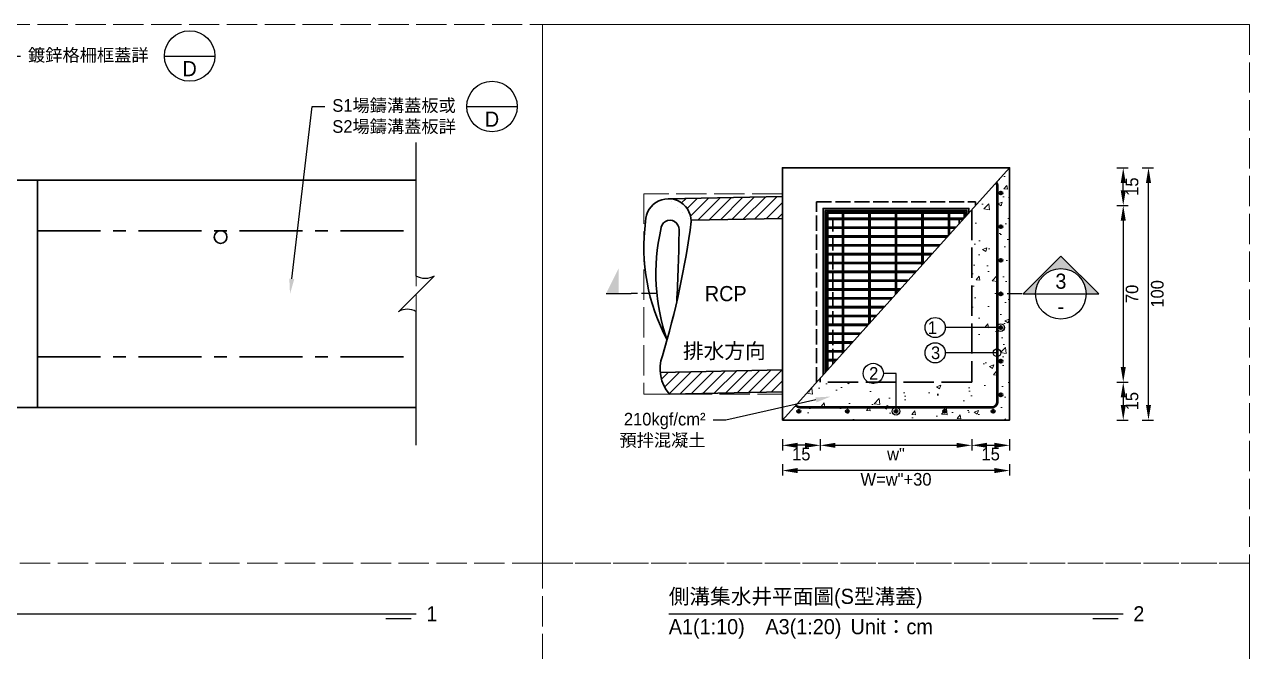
# Model space of a CAD drawing. Extents: x -6810 to 5075, y -2187 to 1200.
# Drawn here: x -2495.2 to -2010, y -905.5 to -657 of the extents above; entities that cross this region are included whole.
import ezdxf
from ezdxf import colors
from ezdxf.entities.mleader import LeaderData, LeaderLine
from ezdxf.math import Vec2, Vec3

# ---------------------------------------------------------------- set-up
doc = ezdxf.new("R2010")
doc.units = 0
doc.header["$MEASUREMENT"] = 0
doc.linetypes.add('ACAD_ISO02W100', pattern=[15, 12, -3])
doc.linetypes.add('CENTERX2', pattern=[4, 2.5, -0.5, 0.5, -0.5])
for name, color, linetype, lineweight in [('一、1.基本-圖框', 7, 'Continuous', 20), ('二、1.繪圖-既有設施', 8, 'Continuous', 20), ('二、2.繪圖-施作項目', 181, 'Continuous', 30), ('二、5.繪圖-鋼筋', 60, 'Continuous', 50), ('二、6.繪圖-其他施作項目', 35, 'Continuous', 30)]:
    doc.layers.add(name, color=color, linetype=linetype, lineweight=lineweight)
doc.layers.add('一、4.基本-隱藏', color=9, linetype='ACAD_ISO02W100', lineweight=20, plot=False)
doc.layers.add('三、1.文字-說明文字', color=2, linetype='Continuous')
doc.layers.add('三、3.文字-註解文字', color=2, linetype='Continuous')
doc.styles.add('次圖名(詳圖)', font='MS PGothic.ttf', dxfattribs={"height": 6})
doc.styles.add('註解文字(詳圖)', font='MS PGothic.ttf', dxfattribs={"height": 5})
doc.dimstyles.new('註解文字(詳圖)', dxfattribs={"dimtxt": 5, "dimasz": 6, "dimexe": 2, "dimexo": 5, "dimgap": 1, "dimtad": 2, "dimzin": 0, "dimdsep": 46, "dimtxsty": '註解文字(詳圖)', "dimcen": 0.1, "dimclrd": 144, "dimclre": 144, "dimclrt": 256, "dimadec": 0, "dimazin": 0, "dimtfac": 1, "dimtofl": 0, "dimtmove": 0, "dimatfit": 3, "dimfxlon": 1, "dimtolj": 1, "dimtzin": 0, "dimlwd": -1, "dimlwe": -1, "dimarcsym": 1})
pattern_1 = [(135, (-2358.6543, -2084.1108), (-2.65165, -2.65165), []), (135, (-2358.6543, -2083.227), (-2.65165, -2.65165), []), (135, (-2358.6543, -2082.343), (-2.65165, -2.65165), []), (135, (-2358.6543, -2081.459), (-2.65165, -2.65165), [])]

# ---------------------------------------------------------------- blocks, each defined once
blk = doc.blocks.new('*D160')
at = {"layer": 'Defpoints', "color": 0, "linetype": 'ACAD_ISO02W100', "ltscale": 0.25, "transparency": 16777216}
for p in [(-2120, -798.75), (-2105, -813.75), (-2105, -823.75)]:
    blk.add_point(p, dxfattribs=at)
at = {"layer": '三、1.文字-說明文字', "color": 144, "ltscale": 0.25, "transparency": 16777216}
for p, q in [((-2120, -821.25), (-2120, -825.75)), ((-2114, -823.75), (-2111, -823.75)), ((-2105, -821.25), (-2105, -825.75))]:
    blk.add_line(p, q, dxfattribs=at)
at = {"layer": '三、1.文字-說明文字', "color": 144, "linetype": 'ACAD_ISO02W100', "ltscale": 0.25, "transparency": 16777216}
for points in [[(-2114, -822.75), (-2114, -824.75), (-2120, -823.75)], [(-2111, -822.75), (-2111, -824.75), (-2105, -823.75)]]:
    blk.add_solid(points, dxfattribs=at)
at = {"layer": '三、1.文字-說明文字', "linetype": 'ACAD_ISO02W100', "ltscale": 0.25, "transparency": 16777216, "insert": (-2112.5, -827.25), "char_height": 5, "attachment_point": 5, "style": '註解文字(詳圖)'}
blk.add_mtext('\\A1;15', dxfattribs=at)
blk = doc.blocks.new('*D161')
at = {"layer": 'Defpoints', "color": 0, "linetype": 'ACAD_ISO02W100', "ltscale": 0.25, "transparency": 16777216}
for p in [(-2180, -798.75), (-2195, -813.75), (-2195, -823.75)]:
    blk.add_point(p, dxfattribs=at)
at = {"layer": '三、1.文字-說明文字', "color": 144, "ltscale": 0.25, "transparency": 16777216}
for p, q in [((-2195, -821.25), (-2195, -825.75)), ((-2186, -823.75), (-2189, -823.75)), ((-2180, -821.25), (-2180, -825.75))]:
    blk.add_line(p, q, dxfattribs=at)
at = {"layer": '三、1.文字-說明文字', "color": 144, "linetype": 'ACAD_ISO02W100', "ltscale": 0.25, "transparency": 16777216}
for points in [[(-2189, -822.75), (-2189, -824.75), (-2195, -823.75)], [(-2186, -822.75), (-2186, -824.75), (-2180, -823.75)]]:
    blk.add_solid(points, dxfattribs=at)
at = {"layer": '三、1.文字-說明文字', "linetype": 'ACAD_ISO02W100', "ltscale": 0.25, "transparency": 16777216, "insert": (-2187.5, -827.25), "char_height": 5, "attachment_point": 5, "style": '註解文字(詳圖)'}
blk.add_mtext('\\A1;15', dxfattribs=at)
blk = doc.blocks.new('*D162')
at = {"layer": 'Defpoints', "color": 0, "linetype": 'ACAD_ISO02W100', "ltscale": 0.25, "transparency": 16777216}
for p in [(-2180, -798.75), (-2120, -798.75), (-2120, -823.75)]:
    blk.add_point(p, dxfattribs=at)
at = {"layer": '三、1.文字-說明文字', "color": 144, "ltscale": 0.25, "transparency": 16777216}
for p, q in [((-2180, -821.25), (-2180, -825.75)), ((-2174, -823.75), (-2126, -823.75)), ((-2120, -821.25), (-2120, -825.75))]:
    blk.add_line(p, q, dxfattribs=at)
at = {"layer": '三、1.文字-說明文字', "color": 144, "linetype": 'ACAD_ISO02W100', "ltscale": 0.25, "transparency": 16777216}
for points in [[(-2174, -822.75), (-2174, -824.75), (-2180, -823.75)], [(-2126, -822.75), (-2126, -824.75), (-2120, -823.75)]]:
    blk.add_solid(points, dxfattribs=at)
at = {"layer": '三、1.文字-說明文字', "linetype": 'ACAD_ISO02W100', "ltscale": 0.25, "transparency": 16777216, "insert": (-2150, -827.25), "char_height": 5, "attachment_point": 5, "style": '註解文字(詳圖)'}
blk.add_mtext('\\A1;w"', dxfattribs=at)
blk = doc.blocks.new('_Small')
at = {"color": 0, "linetype": 'ByBlock', "lineweight": -2}
blk.add_circle((0, 0), 0.25, dxfattribs=at)
blk = doc.blocks.new('*D163')
at = {"layer": 'Defpoints', "color": 0, "ltscale": 0.25, "transparency": 16777216}
for p in [(-2125, -713.75), (-2060, -713.75), (-2125, -728.75)]:
    blk.add_point(p, dxfattribs=at)
at = {"layer": '三、1.文字-說明文字', "color": 144, "ltscale": 0.25, "transparency": 16777216}
for p, q in [((-2062.5, -713.75), (-2058, -713.75)), ((-2060, -722.75), (-2060, -719.75)), ((-2062.5, -728.75), (-2058, -728.75))]:
    blk.add_line(p, q, dxfattribs=at)
for points in [[(-2061, -719.75), (-2059, -719.75), (-2060, -713.75)], [(-2061, -722.75), (-2059, -722.75), (-2060, -728.75)]]:
    blk.add_solid(points, dxfattribs=at)
at = {"layer": '三、1.文字-說明文字', "ltscale": 0.25, "transparency": 16777216, "insert": (-2056.5, -721.25), "char_height": 5, "attachment_point": 5, "rotation": 90, "style": '註解文字(詳圖)'}
blk.add_mtext('\\A1;15', dxfattribs=at)
blk = doc.blocks.new('*D164')
at = {"layer": 'Defpoints', "color": 0, "ltscale": 0.25, "transparency": 16777216}
for p in [(-2125, -728.75), (-2125, -798.75), (-2060, -798.75)]:
    blk.add_point(p, dxfattribs=at)
at = {"layer": '三、1.文字-說明文字', "color": 144, "ltscale": 0.25, "transparency": 16777216}
for p, q in [((-2062.5, -728.75), (-2058, -728.75)), ((-2060, -734.75), (-2060, -792.75)), ((-2062.5, -798.75), (-2058, -798.75))]:
    blk.add_line(p, q, dxfattribs=at)
for points in [[(-2061, -734.75), (-2059, -734.75), (-2060, -728.75)], [(-2061, -792.75), (-2059, -792.75), (-2060, -798.75)]]:
    blk.add_solid(points, dxfattribs=at)
at = {"layer": '三、1.文字-說明文字', "ltscale": 0.25, "transparency": 16777216, "insert": (-2056.5, -763.75), "char_height": 5, "attachment_point": 5, "rotation": 90, "style": '註解文字(詳圖)'}
blk.add_mtext('\\A1;70', dxfattribs=at)
blk = doc.blocks.new('*D165')
at = {"layer": 'Defpoints', "color": 0, "ltscale": 0.25, "transparency": 16777216}
for p in [(-2125, -798.75), (-2125, -813.75), (-2060, -813.75)]:
    blk.add_point(p, dxfattribs=at)
at = {"layer": '三、1.文字-說明文字', "color": 144, "ltscale": 0.25, "transparency": 16777216}
for p, q in [((-2062.5, -798.75), (-2058, -798.75)), ((-2060, -804.75), (-2060, -807.75)), ((-2062.5, -813.75), (-2058, -813.75))]:
    blk.add_line(p, q, dxfattribs=at)
for points in [[(-2061, -804.75), (-2059, -804.75), (-2060, -798.75)], [(-2061, -807.75), (-2059, -807.75), (-2060, -813.75)]]:
    blk.add_solid(points, dxfattribs=at)
at = {"layer": '三、1.文字-說明文字', "ltscale": 0.25, "transparency": 16777216, "insert": (-2056.5, -806.25), "char_height": 5, "attachment_point": 5, "rotation": 90, "style": '註解文字(詳圖)'}
blk.add_mtext('\\A1;15', dxfattribs=at)
blk = doc.blocks.new('*D166')
at = {"layer": 'Defpoints', "color": 0, "ltscale": 0.25, "transparency": 16777216}
for p in [(-2110, -713.75), (-2050, -713.75), (-2110, -813.75)]:
    blk.add_point(p, dxfattribs=at)
at = {"layer": '三、1.文字-說明文字', "color": 144, "ltscale": 0.25, "transparency": 16777216}
for p, q in [((-2052.5, -713.75), (-2048, -713.75)), ((-2050, -807.75), (-2050, -719.75)), ((-2052.5, -813.75), (-2048, -813.75))]:
    blk.add_line(p, q, dxfattribs=at)
for points in [[(-2051, -719.75), (-2049, -719.75), (-2050, -713.75)], [(-2051, -807.75), (-2049, -807.75), (-2050, -813.75)]]:
    blk.add_solid(points, dxfattribs=at)
at = {"layer": '三、1.文字-說明文字', "ltscale": 0.25, "transparency": 16777216, "insert": (-2046.5, -763.75), "char_height": 5, "attachment_point": 5, "rotation": 90, "style": '註解文字(詳圖)'}
blk.add_mtext('\\A1;100', dxfattribs=at)
blk = doc.blocks.new('*D167')
at = {"layer": 'Defpoints', "color": 0, "ltscale": 0.25, "transparency": 16777216}
for p in [(-2195, -813.75), (-2105, -813.75), (-2195, -833.75)]:
    blk.add_point(p, dxfattribs=at)
at = {"layer": '三、1.文字-說明文字', "color": 144, "ltscale": 0.25, "transparency": 16777216}
for p, q in [((-2195, -831.25), (-2195, -835.75)), ((-2111, -833.75), (-2189, -833.75)), ((-2105, -831.25), (-2105, -835.75))]:
    blk.add_line(p, q, dxfattribs=at)
for points in [[(-2189, -832.75), (-2189, -834.75), (-2195, -833.75)], [(-2111, -832.75), (-2111, -834.75), (-2105, -833.75)]]:
    blk.add_solid(points, dxfattribs=at)
at = {"layer": '三、1.文字-說明文字', "ltscale": 0.25, "transparency": 16777216, "insert": (-2150, -837.25), "char_height": 5, "attachment_point": 5, "style": '註解文字(詳圖)'}
blk.add_mtext('\\A1;W=w"+30', dxfattribs=at)

msp = doc.modelspace()

# ---------------------------------------------------------------- hatches: boundary and pattern name
at = {"layer": '三、3.文字-註解文字'}
h = msp.add_hatch(color=256, dxfattribs=at)
h.dxf.hatch_style = 1
h.paths.add_polyline_path([(-2069.693, -763.75), (-2084.693, -748.75), (-2099.693, -763.75), (-2094.693, -763.75, -0.4142136), (-2084.693, -753.75, -0.4142136), (-2074.693, -763.75)])
h = msp.add_hatch(color=256, dxfattribs=at)
h.dxf.hatch_style = 1
h.paths.add_polyline_path([(-2259.852, -753.602), (-2264.852, -763.602), (-2259.852, -763.602)])
at = {"layer": '二、1.繪圖-既有設施', "ltscale": 0.25}
h = msp.add_hatch(dxfattribs=at)
h.set_pattern_fill('AR-CONC', color=256, scale=2.5)
h.set_pattern_definition([(50, (0, 0), (17.9315, -1.5688), [1.875, -20.625]), (355, (0, 0), (-3.46878, 18.8048), [1.5, -16.5]), (100.45144, (1.494, -0.13), (14.46272, 17.236), [1.5935, -17.52855]), (46.1842, (0, 5), (26.68103, -4.13798), [2.8125, -30.9375]), (96.6356, (2.223, 4.655), (23.36655, 24.35297), [2.39026, -26.29284]), (351.1842, (0, 5), (23.36655, 24.35297), [2.25, -24.75]), (21, (2.5, 3.75), (14.92268, -10.06547), [1.875, -20.625]), (326, (2.5, 3.75), (6.08288, 18.12875), [1.5, -16.5]), (71.45144, (3.744, 2.911), (21.00556, 8.06328), [1.5935, -17.52855]), (37.5, (0, 0), (0.303996, 8.322346), [0, -16.3, 0, -16.75, 0, -16.5625]), (7.5, (0, 0), (6.57674, 9.860293), [0, -9.55, 0, -15.925, 0, -6.3125]), (327.5, (-5.575, 0), (13.34556, -0.563872), [0, -6.25, 0, -19.5, 0, -25.875]), (317.5, (-8.075, 0), (14.579654, 2.502625), [0, -8.125, 0, -12.95, 0, -18.375])])
h.paths.add_polyline_path([(-2110, -720.75, 0.1446975), (-2110.321, -719.663), (-2120, -730.417), (-2120, -798.75), (-2180, -798.75), (-2180, -797.083), (-2189.679, -807.837, 0.2542759), (-2188, -808.75), (-2112, -808.75, 0.4142136), (-2110, -806.75)], flags=17)
h.paths.add_polyline_path([(-2105, -713.75), (-2110.321, -719.663, -0.1446975), (-2110, -720.75), (-2110, -806.75, -0.4142136), (-2112, -808.75), (-2188, -808.75, -0.2542759), (-2189.679, -807.837), (-2195, -813.75), (-2105, -813.75)])
h.paths.add_polyline_path([(-2108, -790.42, -1), (-2109, -790.42, -1)], flags=16)
h.paths.add_polyline_path([(-2109, -777.09, -1), (-2108, -777.09, -1)], flags=16)
h.paths.add_polyline_path([(-2108, -803.75, -1), (-2109, -803.75, -1)], flags=16)
h.paths.add_polyline_path([(-2109, -763.75, -1), (-2108, -763.75, -1)], flags=16)
h.paths.add_polyline_path([(-2111, -810.25, -1), (-2112, -810.25, -1)], flags=16)
h.paths.add_polyline_path([(-2109, -750.43, -1), (-2108, -750.43, -1)], flags=16)
h.paths.add_polyline_path([(-2130.25, -810.25, -1), (-2131.25, -810.25, -1)], flags=16)
h.paths.add_polyline_path([(-2109, -737.1, -1), (-2108, -737.1, -1)], flags=16)
h.paths.add_polyline_path([(-2149.5, -810.25, -1), (-2150.5, -810.25, -1)], flags=16)
h.paths.add_polyline_path([(-2109, -723.75, -1), (-2108, -723.75, -1)], flags=16)
h.paths.add_polyline_path([(-2168.75, -810.25, -1), (-2169.75, -810.25, -1)], flags=16)
h.paths.add_polyline_path([(-2188, -810.25, -1), (-2189, -810.25, -1)], flags=16)
at = {"layer": '二、5.繪圖-鋼筋'}
h = msp.add_hatch(color=256, dxfattribs=at)
h.dxf.hatch_style = 1
h.paths.add_polyline_path([(-2108, -723.75, 1), (-2109, -723.75, 1)])
h = msp.add_hatch(color=256, dxfattribs=at)
h.dxf.hatch_style = 1
h.paths.add_polyline_path([(-2108, -737.1, 1), (-2109, -737.1, 1)])
h = msp.add_hatch(color=256, dxfattribs=at)
h.dxf.hatch_style = 1
h.paths.add_polyline_path([(-2108, -750.43, 1), (-2109, -750.43, 1)])
h = msp.add_hatch(color=256, dxfattribs=at)
h.dxf.hatch_style = 1
h.paths.add_polyline_path([(-2108, -763.75, 1), (-2109, -763.75, 1)])
h = msp.add_hatch(color=256, dxfattribs=at)
h.dxf.hatch_style = 1
h.paths.add_polyline_path([(-2108, -777.09, 1), (-2109, -777.09, 1)])
h = msp.add_hatch(color=256, dxfattribs=at)
h.dxf.hatch_style = 1
h.paths.add_polyline_path([(-2108, -790.42, 1), (-2109, -790.42, 1)])
h = msp.add_hatch(color=256, dxfattribs=at)
h.dxf.hatch_style = 1
h.paths.add_polyline_path([(-2108, -803.75, 1), (-2109, -803.75, 1)])
h = msp.add_hatch(color=256, dxfattribs=at)
h.dxf.hatch_style = 1
h.paths.add_polyline_path([(-2188, -810.25, -1), (-2189, -810.25, -1)])
h = msp.add_hatch(color=256, dxfattribs=at)
h.dxf.hatch_style = 1
h.paths.add_polyline_path([(-2168.75, -810.25, -1), (-2169.75, -810.25, -1)])
h = msp.add_hatch(color=256, dxfattribs=at)
h.dxf.hatch_style = 1
h.paths.add_polyline_path([(-2149.5, -810.25, -1), (-2150.5, -810.25, -1)])
h = msp.add_hatch(color=256, dxfattribs=at)
h.dxf.hatch_style = 1
h.paths.add_polyline_path([(-2130.25, -810.25, -1), (-2131.25, -810.25, -1)])
h = msp.add_hatch(color=256, dxfattribs=at)
h.dxf.hatch_style = 1
h.paths.add_polyline_path([(-2111, -810.25, -1), (-2112, -810.25, -1)])
at = {"layer": '二、6.繪圖-其他施作項目'}
h = msp.add_hatch(dxfattribs=at)
h.set_pattern_fill('ANSI31', color=256, scale=25)
h.set_pattern_definition([(45, (-5658.4566, -2197.8207), (-2.2097087, 2.2097087), [])])
edge = h.paths.add_edge_path()
edge.add_line((-2195, -802.558), (-2195, -793.863))
edge.add_line((-2195, -793.863), (-2243.376, -794.831))
edge.add_arc((-2228.032, -793.466), 15.405, 185.08092, 220.38576)
edge.add_line((-2239.766, -803.448), (-2195, -802.558))
edge = h.paths.add_edge_path()
edge.add_line((-2195, -733.851), (-2195, -725.149))
edge.add_line((-2195, -725.149), (-2240.148, -726.052))
edge.add_arc((-2240.148, -735.068), 9.015, 3.13921, 90, ccw=False)
edge.add_line((-2231.146, -734.574), (-2195, -733.851))
h = msp.add_hatch(color=256, dxfattribs=at)
h.dxf.hatch_style = 1
h.paths.add_polyline_path([(-2178.9, -795.861), (-2121.1, -731.639), (-2121.1, -729.85), (-2178.9, -729.85)])
h.paths.add_polyline_path([(-2178, -794.861), (-2122, -732.639), (-2122, -730.75), (-2178, -730.75)])
h = msp.add_hatch(dxfattribs=at)
h.set_pattern_fill('ANSI34', color=256, scale=5, angle=90)
h.set_pattern_definition(pattern_1)
h.paths.add_polyline_path([(-2171.25, -787.361), (-2170.75, -786.806), (-2170.75, -731.75), (-2171.25, -731.75)])
h = msp.add_hatch(dxfattribs=at)
h.set_pattern_fill('ANSI34', color=256, scale=5, angle=90)
h.set_pattern_definition(pattern_1)
h.paths.add_polyline_path([(-2160.75, -775.694), (-2160.25, -775.139), (-2160.25, -731.75), (-2160.75, -731.75)])
h = msp.add_hatch(dxfattribs=at)
h.set_pattern_fill('ANSI34', color=256, scale=5, angle=90)
h.set_pattern_definition(pattern_1)
h.paths.add_polyline_path([(-2150.25, -764.028), (-2149.75, -763.472), (-2149.75, -731.75), (-2150.25, -731.75)])
h = msp.add_hatch(dxfattribs=at)
h.set_pattern_fill('ANSI34', color=256, scale=5, angle=90)
h.set_pattern_definition(pattern_1)
h.paths.add_polyline_path([(-2139.75, -752.361), (-2139.25, -751.806), (-2139.25, -731.75), (-2139.75, -731.75)])
h = msp.add_hatch(dxfattribs=at)
h.set_pattern_fill('ANSI34', color=256, scale=5, angle=90)
h.set_pattern_definition(pattern_1)
h.paths.add_polyline_path([(-2129.25, -740.694), (-2128.75, -740.139), (-2128.75, -731.75), (-2129.25, -731.75)])

# ---------------------------------------------------------------- linework, layer by layer
at = {"layer": '一、1.基本-圖框'}
msp.add_lwpolyline([(-2105, -713.75), (-2195, -813.75)], dxfattribs=at)
at = {"layer": '一、4.基本-隱藏'}
for points in [[(-2790, -657), (-2010, -657), (-2010, -1164), (-2790, -1164)], [(-2790, -657), (-2290, -657), (-2290, -870.5), (-2790, -870.5)], [(-2290, -657), (-2010, -657), (-2010, -870.5), (-2290, -870.5)], [(-2490, -718.75), (-2340, -718.75), (-2340, -808.75), (-2490, -808.75)], [(-2195, -724.052), (-2249.852, -724.052), (-2249.852, -803.448), (-2195, -803.448)], [(-2290, -870.5), (-2790, -870.5), (-2790, -910.5), (-2290, -910.5)], [(-2290, -870.5), (-2010, -870.5), (-2010, -910.5), (-2290, -910.5)]]:
    msp.add_lwpolyline(points, close=True, dxfattribs=at)
at = {"layer": '三、3.文字-註解文字'}
for points in [[(-2439.75, -669.5), (-2419.75, -669.5)], [(-2320, -689.5), (-2300, -689.5)], [(-2074.693, -763.75), (-2069.693, -763.75), (-2084.693, -748.75), (-2099.693, -763.75), (-2094.693, -763.75)], [(-2264.852, -763.602), (-2254.852, -763.602)], [(-2094.693, -763.75), (-2074.693, -763.75)], [(-2740, -890.5), (-2340, -890.5)], [(-2342, -892.5), (-2352, -892.5)], [(-2240, -890.5), (-2060, -890.5)], [(-2062, -892.5), (-2072, -892.5)]]:
    msp.add_lwpolyline(points, dxfattribs=at)
msp.add_lwpolyline([(-2340, -823.75), (-2340, -770.821, 0.2828427), (-2347.071, -770.821), (-2332.929, -756.679, -0.2828427), (-2340, -756.679), (-2340, -703.75)], format="xyb", dxfattribs=at)
at = {"layer": '三、3.文字-註解文字', "linetype": 'ACAD_ISO02W100', "ltscale": 0.5}
for points in [[(-2244.852, -763.602), (-2254.852, -763.602)], [(-2100, -763.75), (-2110, -763.75)]]:
    msp.add_lwpolyline(points, dxfattribs=at)
at = {"layer": '三、3.文字-註解文字'}
for centre, radius in [((-2429.75, -669.5), 10), ((-2310, -689.5), 10), ((-2084.693, -763.75), 10), ((-2134.5, -777.09), 4), ((-2134.5, -787.09), 4), ((-2159, -795.25), 4)]:
    msp.add_circle(centre, radius, dxfattribs=at)
at = {"layer": '二、2.繪圖-施作項目'}
for points in [[(-2195, -813.75), (-2195, -713.75), (-2105, -713.75), (-2105, -813.75)], [(-2590, -718.75), (-2490, -718.75), (-2490, -808.75), (-2590, -808.75)]]:
    msp.add_lwpolyline(points, close=True, dxfattribs=at)
at = {"layer": '二、2.繪圖-施作項目', "linetype": 'ACAD_ISO02W100'}
msp.add_lwpolyline([(-2120, -730.417), (-2120, -798.75), (-2180, -798.75), (-2180, -797.083)], dxfattribs=at)
at = {"layer": '二、5.繪圖-鋼筋'}
for points in [[(-2110.321, -719.663, -0.1446975), (-2110, -720.75), (-2110, -806.75)], [(-2110, -806.75, -0.4142136), (-2112, -808.75), (-2188, -808.75, -0.2542759), (-2189.679, -807.837, -0.2542759)]]:
    msp.add_lwpolyline(points, format="xyb", dxfattribs=at)
for centre in [(-2108.5, -723.75), (-2108.5, -737.1), (-2108.5, -750.43), (-2108.5, -763.75), (-2108.5, -777.09), (-2108.5, -790.42), (-2108.5, -803.75), (-2188.5, -810.25), (-2169.25, -810.25), (-2150, -810.25), (-2130.75, -810.25), (-2111.5, -810.25)]:
    msp.add_circle(centre, 0.5, dxfattribs=at)
at = {"layer": '二、6.繪圖-其他施作項目'}
for points in [[(-2490, -718.75), (-2340, -718.75)], [(-2240.148, -726.052), (-2195, -725.149)], [(-2178.9, -795.861), (-2178.9, -729.85), (-2121.1, -729.85), (-2121.1, -731.639)], [(-2178, -794.861), (-2178, -730.75), (-2122, -730.75), (-2122, -732.639)], [(-2177.5, -794.306), (-2177.5, -731.25)], [(-2177.5, -731.25), (-2122.5, -731.25)], [(-2177.5, -794.306), (-2177.5, -731.25), (-2122.5, -731.25), (-2122.5, -733.194)], [(-2177.5, -731.75), (-2122.5, -731.75)], [(-2177, -793.75), (-2177, -731.75)], [(-2171.25, -787.361), (-2171.25, -731.75)], [(-2170.75, -786.806), (-2170.75, -731.75)], [(-2160.75, -775.694), (-2160.75, -731.75)], [(-2160.25, -775.139), (-2160.25, -731.75)], [(-2150.25, -764.028), (-2150.25, -731.75)], [(-2149.75, -763.472), (-2149.75, -731.75)], [(-2139.75, -752.361), (-2139.75, -731.75)], [(-2139.25, -751.806), (-2139.25, -731.75)], [(-2129.25, -740.694), (-2129.25, -731.75)], [(-2128.75, -740.139), (-2128.75, -731.75)], [(-2123, -733.75), (-2123, -731.75)], [(-2122.5, -733.194), (-2122.5, -731.25)], [(-2231.146, -734.574), (-2195, -733.851)], [(-2177, -733.75), (-2171.25, -733.75)], [(-2177, -734.25), (-2171.25, -734.25)], [(-2177, -737.25), (-2171.25, -737.25)], [(-2170.75, -733.75), (-2160.75, -733.75)], [(-2170.75, -734.25), (-2160.75, -734.25)], [(-2170.75, -737.25), (-2160.75, -737.25)], [(-2160.25, -733.75), (-2150.25, -733.75)], [(-2160.25, -734.25), (-2150.25, -734.25)], [(-2160.25, -737.25), (-2150.25, -737.25)], [(-2149.75, -733.75), (-2139.75, -733.75)], [(-2149.75, -734.25), (-2139.75, -734.25)], [(-2149.75, -737.25), (-2139.75, -737.25)], [(-2139.25, -733.75), (-2129.25, -733.75)], [(-2139.25, -734.25), (-2129.25, -734.25)], [(-2139.25, -737.25), (-2129.25, -737.25)], [(-2128.75, -733.75), (-2123, -733.75)], [(-2128.75, -734.25), (-2123.45, -734.25)], [(-2128.75, -737.25), (-2126.15, -737.25)], [(-2177, -737.75), (-2171.25, -737.75)], [(-2177, -740.75), (-2171.25, -740.75)], [(-2177, -741.25), (-2171.25, -741.25)], [(-2170.75, -737.75), (-2160.75, -737.75)], [(-2170.75, -740.75), (-2160.75, -740.75)], [(-2170.75, -741.25), (-2160.75, -741.25)], [(-2160.25, -737.75), (-2150.25, -737.75)], [(-2160.25, -740.75), (-2150.25, -740.75)], [(-2160.25, -741.25), (-2150.25, -741.25)], [(-2149.75, -737.75), (-2139.75, -737.75)], [(-2149.75, -740.75), (-2139.75, -740.75)], [(-2149.75, -741.25), (-2139.75, -741.25)], [(-2139.25, -737.75), (-2129.25, -737.75)], [(-2139.25, -740.75), (-2129.25, -740.75)], [(-2139.25, -741.25), (-2129.75, -741.25)], [(-2128.75, -737.75), (-2126.6, -737.75)], [(-2177, -744.25), (-2171.25, -744.25)], [(-2177, -744.75), (-2171.25, -744.75)], [(-2170.75, -744.25), (-2160.75, -744.25)], [(-2170.75, -744.75), (-2160.75, -744.75)], [(-2160.25, -744.25), (-2150.25, -744.25)], [(-2160.25, -744.75), (-2150.25, -744.75)], [(-2149.75, -744.25), (-2139.75, -744.25)], [(-2149.75, -744.75), (-2139.75, -744.75)], [(-2139.25, -744.25), (-2132.45, -744.25)], [(-2139.25, -744.75), (-2132.9, -744.75)], [(-2177, -747.75), (-2171.25, -747.75)], [(-2177, -748.25), (-2171.25, -748.25)], [(-2177, -751.25), (-2171.25, -751.25)], [(-2177, -751.75), (-2171.25, -751.75)], [(-2170.75, -747.75), (-2160.75, -747.75)], [(-2170.75, -748.25), (-2160.75, -748.25)], [(-2170.75, -751.25), (-2160.75, -751.25)], [(-2170.75, -751.75), (-2160.75, -751.75)], [(-2160.25, -747.75), (-2150.25, -747.75)], [(-2160.25, -748.25), (-2150.25, -748.25)], [(-2160.25, -751.25), (-2150.25, -751.25)], [(-2160.25, -751.75), (-2150.25, -751.75)], [(-2149.75, -747.75), (-2139.75, -747.75)], [(-2149.75, -748.25), (-2139.75, -748.25)], [(-2149.75, -751.25), (-2139.75, -751.25)], [(-2149.75, -751.75), (-2139.75, -751.75)], [(-2139.25, -747.75), (-2135.6, -747.75)], [(-2139.25, -748.25), (-2136.05, -748.25)], [(-2139.25, -751.25), (-2138.75, -751.25)], [(-2139.25, -751.75), (-2139.2, -751.75)], [(-2177, -754.75), (-2171.25, -754.75)], [(-2177, -755.25), (-2171.25, -755.25)], [(-2170.75, -754.75), (-2160.75, -754.75)], [(-2170.75, -755.25), (-2160.75, -755.25)], [(-2160.25, -754.75), (-2150.25, -754.75)], [(-2160.25, -755.25), (-2150.25, -755.25)], [(-2149.75, -754.75), (-2141.9, -754.75)], [(-2149.75, -755.25), (-2142.35, -755.25)], [(-2177, -758.25), (-2171.25, -758.25)], [(-2177, -758.75), (-2171.25, -758.75)], [(-2170.75, -758.25), (-2160.75, -758.25)], [(-2170.75, -758.75), (-2160.75, -758.75)], [(-2160.25, -758.25), (-2150.25, -758.25)], [(-2160.25, -758.75), (-2150.25, -758.75)], [(-2149.75, -758.25), (-2145.05, -758.25)], [(-2149.75, -758.75), (-2145.5, -758.75)], [(-2177, -761.75), (-2171.25, -761.75)], [(-2177, -762.25), (-2171.25, -762.25)], [(-2177, -765.25), (-2171.25, -765.25)], [(-2177, -765.75), (-2171.25, -765.75)], [(-2170.75, -761.75), (-2160.75, -761.75)], [(-2170.75, -762.25), (-2160.75, -762.25)], [(-2170.75, -765.25), (-2160.75, -765.25)], [(-2170.75, -765.75), (-2160.75, -765.75)], [(-2160.25, -761.75), (-2150.25, -761.75)], [(-2160.25, -762.25), (-2150.25, -762.25)], [(-2160.25, -765.25), (-2151.35, -765.25)], [(-2160.25, -765.75), (-2151.8, -765.75)], [(-2149.75, -761.75), (-2148.2, -761.75)], [(-2149.75, -762.25), (-2148.65, -762.25)], [(-2177, -768.75), (-2171.25, -768.75)], [(-2177, -769.25), (-2171.25, -769.25)], [(-2170.75, -768.75), (-2160.75, -768.75)], [(-2170.75, -769.25), (-2160.75, -769.25)], [(-2160.25, -768.75), (-2154.5, -768.75)], [(-2160.25, -769.25), (-2154.95, -769.25)], [(-2177, -772.25), (-2171.25, -772.25)], [(-2177, -772.75), (-2171.25, -772.75)], [(-2177, -775.75), (-2171.25, -775.75)], [(-2170.75, -772.25), (-2160.75, -772.25)], [(-2170.75, -772.75), (-2160.75, -772.75)], [(-2170.75, -775.75), (-2160.75, -775.75)], [(-2160.25, -772.25), (-2157.65, -772.25)], [(-2160.25, -772.75), (-2158.1, -772.75)], [(-2177, -776.25), (-2171.25, -776.25)], [(-2177, -779.25), (-2171.25, -779.25)], [(-2177, -779.75), (-2171.25, -779.75)], [(-2170.75, -776.25), (-2161.25, -776.25)], [(-2170.75, -779.25), (-2163.95, -779.25)], [(-2170.75, -779.75), (-2164.4, -779.75)], [(-2177, -782.75), (-2171.25, -782.75)], [(-2177, -783.25), (-2171.25, -783.25)], [(-2170.75, -782.75), (-2167.1, -782.75)], [(-2170.75, -783.25), (-2167.55, -783.25)], [(-2177, -786.25), (-2171.25, -786.25)], [(-2177, -786.75), (-2171.25, -786.75)], [(-2177, -789.75), (-2173.4, -789.75)], [(-2177, -790.25), (-2173.85, -790.25)], [(-2170.75, -786.25), (-2170.25, -786.25)], [(-2170.75, -786.75), (-2170.7, -786.75)], [(-2243.376, -794.831), (-2195, -793.863)], [(-2177, -793.25), (-2176.55, -793.25)], [(-2239.766, -803.448), (-2195, -802.558)], [(-2490, -808.75), (-2340, -808.75)]]:
    msp.add_lwpolyline(points, dxfattribs=at)
for points in [[(-2240.67, -781.887, -0.1578495), (-2249.163, -735.068, -1.1409026), (-2231.442, -737.411)], [(-2240.637, -781.948, -0.1399452), (-2243.168, -738.236, -1.0112817), (-2235.896, -738.317, -0.0106152), (-2236.834, -767.166)], [(-2231.132, -735.068, -0.0416835), (-2242.539, -788.283, 0.2681724), (-2239.766, -803.448, 0.2681724)]]:
    msp.add_lwpolyline(points, format="xyb", dxfattribs=at)
at = {"layer": '二、6.繪圖-其他施作項目', "linetype": 'ACAD_ISO02W100', "ltscale": 0.5}
for points in [[(-2181.5, -798.75), (-2181.5, -727.25), (-2118.5, -727.25), (-2118.5, -728.75)], [(-2175, -791.528), (-2175, -733.75), (-2125, -733.75), (-2125, -735.972)]]:
    msp.add_lwpolyline(points, dxfattribs=at)
at = {"layer": '二、6.繪圖-其他施作項目', "linetype": 'CENTERX2', "ltscale": 10}
for points in [[(-2490, -738.75), (-2340, -738.75)], [(-2490, -788.75), (-2340, -788.75)]]:
    msp.add_lwpolyline(points, dxfattribs=at)
at = {"layer": '二、6.繪圖-其他施作項目'}
msp.add_circle((-2417.5, -741.25), 2.5, dxfattribs=at)

# ---------------------------------------------------------------- texts
at = {"layer": '三、1.文字-說明文字', "char_height": 6, "attachment_point": 5, "style": '註解文字(詳圖)'}
for s, width, insert in [('{\\fMS PGothic|b0|i0|c128|p34;D}', 12.5857, (-2429.75, -674.5)), ('{\\fMS PGothic|b0|i0|c128|p34;D}', 12.5857, (-2310, -694.5)), ('排水方向', 33.65089, (-2217.988, -786.699))]:
    msp.add_mtext_dynamic_manual_height_columns(s, width=width, gutter_width=30, heights=[0], dxfattribs=dict(at, insert=insert))
at = {"layer": '三、1.文字-說明文字', "linetype": 'ACAD_ISO02W100', "ltscale": 0.25, "insert": (-2217.426, -763.676), "char_height": 6, "attachment_point": 5, "style": '次圖名(詳圖)'}
msp.add_mtext_dynamic_manual_height_columns('RCP', width=5.20703, gutter_width=30, heights=[0], dxfattribs=at)
at = {"layer": '三、3.文字-註解文字', "char_height": 6}
for s, width, gutter_width, insert, attachment_point, style in [('3', 6.60394, 25, (-2084.693, -758.75), 5, '註解文字(詳圖)'), ('-', 6.60394, 25, (-2084.693, -768.75), 5, '註解文字(詳圖)'), ('{\\fMS PGothic|b0|i0|c128|p34;側溝集水井平面圖(}S{\\fMS PGothic|b0|i0|c128|p34;型溝蓋)}', 131.94411, 15, (-2240, -884.5), 4, '次圖名(詳圖)'), ('1', 3, 15, (-2336, -890.5), 4, '次圖名(詳圖)'), ('2', 3, 15, (-2056, -890.5), 4, '次圖名(詳圖)'), ('A1(1:10)\u3000A3(1:20){\\fMS PGothic|b0|i0|c128|p34;^IUnit：cm}', 136.03259, 15, (-2240, -896.5), 4, '次圖名(詳圖)')]:
    msp.add_mtext_dynamic_manual_height_columns(s, width=width, gutter_width=gutter_width, heights=[0], dxfattribs=dict(at, insert=insert, attachment_point=attachment_point, style=style))

# ---------------------------------------------------------------- dimensions: what is measured, and where the dimension line sits
at = {"layer": '三、1.文字-說明文字', "ltscale": 0.25}
for base, p1, p2, text, picture, middle in [((-2060, -713.75), (-2125, -728.75), (-2125, -713.75), '15', '*D163', (-2056.5, -721.25)), ((-2050, -713.75), (-2110, -813.75), (-2110, -713.75), '100', '*D166', (-2046.5, -763.75)), ((-2060, -798.75), (-2125, -728.75), (-2125, -798.75), '70', '*D164', (-2056.5, -763.75)), ((-2060, -813.75), (-2125, -798.75), (-2125, -813.75), '15', '*D165', (-2056.5, -806.25))]:
    dim = msp.add_linear_dim(base=base, p1=p1, p2=p2, angle=90, text=text, dimstyle='註解文字(詳圖)', dxfattribs=at)
    dim.commit()
    dim.dimension.update_dxf_attribs({"geometry": picture, "text_midpoint": middle})
at = {"layer": '三、1.文字-說明文字', "linetype": 'ACAD_ISO02W100', "ltscale": 0.25}
for base, p1, p2, text, picture, middle in [((-2195, -823.75), (-2180, -798.75), (-2195, -813.75), '15', '*D161', (-2187.5, -827.25)), ((-2120, -823.75), (-2180, -798.75), (-2120, -798.75), 'w"', '*D162', (-2150, -827.25)), ((-2105, -823.75), (-2120, -798.75), (-2105, -813.75), '15', '*D160', (-2112.5, -827.25))]:
    dim = msp.add_linear_dim(base=base, p1=p1, p2=p2, text=text, dimstyle='註解文字(詳圖)', dxfattribs=at)
    dim.commit()
    dim.dimension.update_dxf_attribs({"geometry": picture, "text_midpoint": middle})
at = {"layer": '三、1.文字-說明文字', "ltscale": 0.25}
dim = msp.add_linear_dim(base=(-2195, -833.75), p1=(-2105, -813.75), p2=(-2195, -813.75), text='W=w"+30', dimstyle='註解文字(詳圖)', dxfattribs=at)
dim.commit()
dim.dimension.update_dxf_attribs({"geometry": '*D167', "text_midpoint": (-2150, -837.25)})

# ---------------------------------------------------------------- leaders
at = {"layer": '三、3.文字-註解文字'}
ml = msp.add_multileader_mtext('Standard', dxfattribs=at)
ml.set_content('鍍鋅格柵框蓋詳', color=256, style='註解文字(詳圖)')
ml.set_leader_properties(color=144, linetype='ByLayer', lineweight=-1)
ml.build(insert=Vec2(0, 0))
ml.multileader.update_dxf_attribs({"dogleg_length": 5, "arrow_head_size": 6})
ctx = ml.context
ctx.base_point, ctx.char_height, ctx.arrow_head_size, ctx.landing_gap_size, ctx.plane_origin = Vec3(-2496.75, -669.5), 5, 6, 3, Vec3(-2521.75, -743)
notes = []
notes.append((ctx, [(0, (1, 1, 0), (-2501.75, -669.5), (1, 0), 5, [(0, [(-2521.75, -732.25)], 0, [])])]))
ctx.mtext.insert, ctx.mtext.flow_direction = Vec3(-2493.75, -666.645), 5
ml = msp.add_multileader_mtext('Standard', dxfattribs=at)
ml.set_content('S{\\fMS PGothic|b0|i0|c128|p34;1場鑄溝蓋板或\\P}S{\\fMS PGothic|b0|i0|c128|p34;2場鑄溝蓋板詳}', color=256, style='註解文字(詳圖)')
ml.set_leader_properties(color=144, linetype='ByLayer', lineweight=-1)
ml.build(insert=Vec2(0, 0))
ml.multileader.update_dxf_attribs({"dogleg_length": 5, "arrow_head_size": 6})
ctx = ml.context
ctx.base_point, ctx.char_height, ctx.arrow_head_size, ctx.landing_gap_size, ctx.plane_origin = Vec3(-2376.244, -689.5), 5, 6, 3, Vec3(-2448.792, -761.007)
notes.append((ctx, [(0, (1, 1, 0), (-2381.244, -689.5), (1, 0), 5, [(0, [(-2390, -763.75)], 0, [])])]))
ctx.mtext.insert, ctx.mtext.flow_direction = Vec3(-2373.244, -686.588), 5
ml = msp.add_multileader_mtext('Standard', dxfattribs=at)
ml.set_content('1{\\fMS PGothic|b0|i0|c128|p34; }', color=256, style='註解文字(詳圖)')
ml.set_leader_properties(color=144, linetype='ByLayer', lineweight=-1)
ml.set_arrow_properties(name='SMALL')
ml.build(insert=Vec2(0, 0))
ml.multileader.update_dxf_attribs({"dogleg_length": 5, "arrow_head_size": 6})
ctx = ml.context
ctx.base_point, ctx.char_height, ctx.arrow_head_size, ctx.landing_gap_size, ctx.plane_origin = Vec3(-2138.506, -777.09), 5, 6, 3.25, Vec3(-2108.5, -777.09)
ctx.text_align_type = 2
notes.append((ctx, [(0, (1, 1, 0), (-2123, -777.09), (-1, 0), 7.5, [(0, [(-2108.5, -777.09)], 0, [])])]))
ctx.mtext.insert, ctx.mtext.alignment, ctx.mtext.flow_direction = Vec3(-2133.75, -774.59), 3, 5
ml = msp.add_multileader_mtext('Standard', dxfattribs=at)
ml.set_content('3', color=256, style='註解文字(詳圖)')
ml.set_leader_properties(color=144, linetype='ByLayer', lineweight=-1)
ml.set_arrow_properties(name='SMALL')
ml.build(insert=Vec2(0, 0))
ml.multileader.update_dxf_attribs({"dogleg_length": 5, "arrow_head_size": 6})
ctx = ml.context
ctx.base_point, ctx.char_height, ctx.arrow_head_size, ctx.plane_origin = Vec3(-2137.398, -787.09), 5, 6, Vec3(-2108.5, -787.09)
ctx.text_align_type = 2
notes.append((ctx, [(0, (1, 1, 0), (-2125.5, -787.09), (-1, 0), 5, [(0, [(-2110, -787.09)], 0, [])])]))
ctx.mtext.insert, ctx.mtext.alignment, ctx.mtext.flow_direction = Vec3(-2132.5, -784.59), 3, 5
ml = msp.add_multileader_mtext('Standard', dxfattribs=at)
ml.set_content('2', color=256, style='註解文字(詳圖)')
ml.set_leader_properties(color=144, linetype='ByLayer', lineweight=-1)
ml.set_arrow_properties(name='SMALL')
ml.build(insert=Vec2(0, 0))
ml.multileader.update_dxf_attribs({"dogleg_length": 5, "arrow_head_size": 6})
ctx = ml.context
ctx.base_point, ctx.char_height, ctx.arrow_head_size, ctx.plane_origin = Vec3(-2161.898, -795.25), 5, 6, Vec3(-2128, -771.212)
ctx.text_align_type = 2
notes.append((ctx, [(0, (1, 1, 0), (-2150, -795.25), (-1, 0), 5, [(0, [(-2150, -810.25)], 0, [])])]))
ctx.mtext.insert, ctx.mtext.alignment, ctx.mtext.flow_direction = Vec3(-2157, -792.75), 3, 5
ml = msp.add_multileader_mtext('Standard', dxfattribs=at)
ml.set_content('{\\fMS PGothic|b0|i0|c128|p34;210kgf/cm²}\\P預拌{\\fMS PGothic|b0|i0|c128|p34;混凝土}', color=256, style='註解文字(詳圖)')
ml.set_leader_properties(color=144, linetype='ByLayer', lineweight=-1)
ml.build(insert=Vec2(0, 0))
ml.multileader.update_dxf_attribs({"dogleg_length": 5, "arrow_head_size": 6})
ctx = ml.context
ctx.base_point, ctx.char_height, ctx.arrow_head_size, ctx.landing_gap_size, ctx.plane_origin = Vec3(-2263.824, -813.75), 5, 6, 3, Vec3(-2197.045, -826.246)
ctx.text_align_type = 2
notes.append((ctx, [(0, (1, 1, 0), (-2217.426, -813.75), (-1, 0), 5, [(0, [(-2175.842, -804.43)], 0, [])])]))
ctx.mtext.insert, ctx.mtext.alignment, ctx.mtext.flow_direction = Vec3(-2225.426, -810.881), 3, 5
for ctx, leaders in notes:
    for number, flags, end, landing, length, lines in leaders:
        leader = LeaderData()
        leader.index, (leader.has_last_leader_line, leader.has_dogleg_vector, leader.attachment_direction) = number, flags
        leader.last_leader_point, leader.dogleg_vector, leader.dogleg_length = Vec3(end), Vec3(landing), length
        for number, points, colour, breaks in lines:
            line = LeaderLine()
            line.index, line.vertices, line.color, line.breaks = number, Vec3.list(points), colors.encode_raw_color(colour), breaks
            leader.lines.append(line)
        ctx.leaders.append(leader)

doc.saveas('drawing.dxf')
